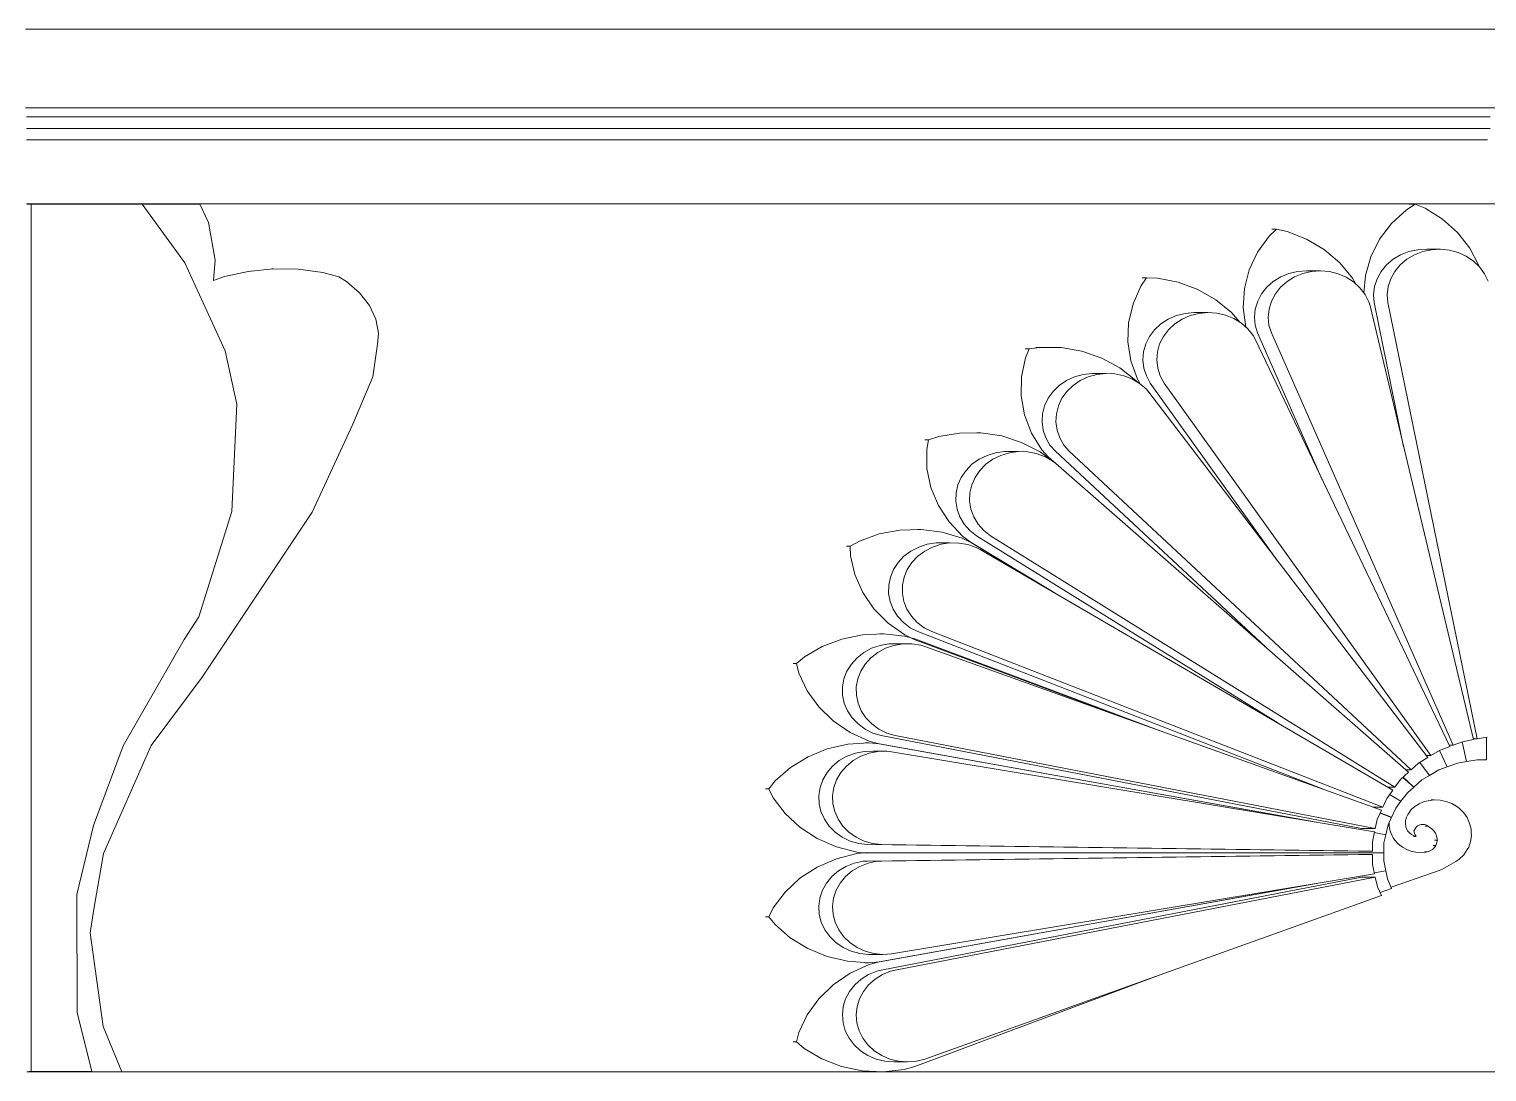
# Model space of a CAD drawing. Header units: millimetres. Extents: x 1177761 to 1329492, y 746793 to 827002.
# Drawn here: x 1194217 to 1194721, y 818865 to 819225 of the extents above; entities that cross this region are included whole.
import ezdxf

# ---------------------------------------------------------------- set-up
doc = ezdxf.new("R2010")
doc.units = ezdxf.units.MM
doc.layers.add('wall', color=5, linetype='Continuous', lineweight=30)

msp = doc.modelspace()

# ---------------------------------------------------------------- linework, layer by layer
at = {"layer": 'wall', "color": 250, "lineweight": 20, "ltscale": 50}
for p, q in [((1194967.55, 819225.33), (1194215.72, 819225.33)), ((1194967.55, 819198.15), (1194215.72, 819198.15)), ((1194216.14, 819194.96), (1194267.11, 819194.96)), ((1194267.11, 819194.96), (1194318.06, 819194.96)), ((1194318.06, 819194.96), (1194368.96, 819194.96)), ((1194368.96, 819194.96), (1194419.8, 819194.96)), ((1194419.8, 819194.96), (1194470.56, 819194.96)), ((1194470.56, 819194.96), (1194521.21, 819194.96)), ((1194521.21, 819194.96), (1194571.73, 819194.96)), ((1194571.73, 819194.96), (1194622.1, 819194.96)), ((1194622.1, 819194.96), (1194672.31, 819194.96)), ((1194672.31, 819194.96), (1194722.32, 819194.96)), ((1194216.14, 819191.01), (1194267.11, 819191.01)), ((1194216.14, 819187.06), (1194267.01, 819187.06)), ((1194267.01, 819187.06), (1194317.86, 819187.06)), ((1194267.11, 819191.01), (1194318.06, 819191.01)), ((1194317.86, 819187.06), (1194368.67, 819187.06)), ((1194318.06, 819191.01), (1194368.96, 819191.01)), ((1194368.67, 819187.06), (1194419.41, 819187.06)), ((1194368.96, 819191.01), (1194419.8, 819191.01)), ((1194419.41, 819187.06), (1194470.07, 819187.06)), ((1194419.8, 819191.01), (1194470.56, 819191.01)), ((1194470.07, 819187.06), (1194520.63, 819187.06)), ((1194470.56, 819191.01), (1194521.21, 819191.01)), ((1194520.63, 819187.06), (1194571.05, 819187.06)), ((1194521.21, 819191.01), (1194571.73, 819191.01)), ((1194571.05, 819187.06), (1194621.33, 819187.06)), ((1194571.73, 819191.01), (1194622.1, 819191.01)), ((1194621.33, 819187.06), (1194671.44, 819187.06)), ((1194622.1, 819191.01), (1194672.31, 819191.01)), ((1194671.44, 819187.06), (1194721.36, 819187.06)), ((1194672.31, 819191.01), (1194722.32, 819191.01)), ((1194216.14, 819164.96), (1194266.67, 819164.96)), ((1194217.34, 819164.83), (1194216.33, 819164.83)), ((1194217.34, 819164.83), (1194217.68, 819164.83)), ((1194217.68, 818864.94), (1194217.68, 819164.83)), ((1194217.68, 819164.83), (1194256.07, 819164.83)), ((1194256.07, 819164.83), (1194276.09, 819164.83)), ((1194256.07, 819164.83), (1194270.81, 819144.56)), ((1194266.67, 819164.96), (1194317.19, 819164.96)), ((1194276.09, 819164.83), (1194278.98, 819158.53)), ((1194317.19, 819164.96), (1194367.66, 819164.96)), ((1194367.66, 819164.96), (1194418.06, 819164.96)), ((1194418.06, 819164.96), (1194468.38, 819164.96)), ((1194468.38, 819164.96), (1194518.6, 819164.96)), ((1194518.6, 819164.96), (1194568.69, 819164.96)), ((1194568.69, 819164.96), (1194618.64, 819164.96)), ((1194618.64, 819164.96), (1194668.41, 819164.96)), ((1194668.41, 819164.96), (1194718, 819164.96)), ((1194693.37, 819162.88), (1194688.23, 819158.14)), ((1194696.36, 819164.81), (1194693.37, 819162.88)), ((1194694.26, 819164.81), (1194696.36, 819164.81)), ((1194699.8, 819163.39), (1194696.36, 819164.81)), ((1194705.84, 819159.64), (1194699.8, 819163.39)), ((1194718, 819164.96), (1194767.38, 819164.96)), ((1194278.98, 819158.53), (1194281.35, 819145.46)), ((1194688.23, 819158.14), (1194684.07, 819152.67)), ((1194711.06, 819155), (1194705.84, 819159.64)), ((1194645.91, 819153.73), (1194641.89, 819148.17)), ((1194648.43, 819156.14), (1194645.91, 819153.73)), ((1194646.8, 819156.14), (1194648.43, 819156.14)), ((1194652.11, 819155.36), (1194648.43, 819156.14)), ((1194658.84, 819152.74), (1194652.11, 819155.36)), ((1194664.97, 819149.11), (1194658.84, 819152.74)), ((1194684.07, 819152.67), (1194681.04, 819146.63)), ((1194715.32, 819149.61), (1194711.06, 819155)), ((1194641.89, 819148.17), (1194639, 819142.07)), ((1194670.3, 819144.57), (1194664.97, 819149.11)), ((1194691.36, 819147.31), (1194688.75, 819145.76)), ((1194694.23, 819148.42), (1194691.36, 819147.31)), ((1194696.14, 819147.31), (1194693.53, 819145.76)), ((1194697.27, 819149.07), (1194694.23, 819148.42)), ((1194699, 819148.42), (1194696.14, 819147.31)), ((1194700.39, 819149.24), (1194697.27, 819149.07)), ((1194702.04, 819149.07), (1194699, 819148.42)), ((1194700.39, 819149.24), (1194705.16, 819149.24)), ((1194705.16, 819149.24), (1194702.04, 819149.07)), ((1194708.26, 819148.91), (1194705.16, 819149.24)), ((1194711.25, 819148.1), (1194708.26, 819148.91)), ((1194714.04, 819146.84), (1194711.25, 819148.1)), ((1194716.55, 819145.15), (1194714.04, 819146.84)), ((1194718.47, 819143.64), (1194715.32, 819149.61)), ((1194270.81, 819144.56), (1194284.76, 819114.1)), ((1194281.35, 819145.46), (1194280.76, 819138.39)), ((1194292.79, 819141.58), (1194301.37, 819142.44)), ((1194300.92, 819142.44), (1194301.37, 819142.44)), ((1194301.37, 819142.44), (1194310.05, 819142.3)), ((1194310.05, 819142.3), (1194318.55, 819141.17)), ((1194639, 819142.07), (1194637.32, 819135.61)), ((1194658.85, 819141.8), (1194655.74, 819141.58)), ((1194658.85, 819141.8), (1194663.63, 819141.8)), ((1194663.63, 819141.8), (1194660.51, 819141.58)), ((1194666.74, 819141.54), (1194663.63, 819141.8)), ((1194674.68, 819139.27), (1194670.3, 819144.57)), ((1194681.04, 819146.63), (1194679.2, 819140.2)), ((1194686.48, 819143.82), (1194684.62, 819141.56)), ((1194688.75, 819145.76), (1194686.48, 819143.82)), ((1194691.26, 819143.82), (1194689.39, 819141.56)), ((1194693.53, 819145.76), (1194691.26, 819143.82)), ((1194718.69, 819143.1), (1194716.55, 819145.15)), ((1194718.61, 819143.18), (1194718.47, 819143.64)), ((1194720.41, 819140.74), (1194718.69, 819143.1)), ((1194280.76, 819138.39), (1194284.56, 819139.76)), ((1194284.56, 819139.76), (1194292.79, 819141.58)), ((1194318.55, 819141.17), (1194324.07, 819139.73)), ((1194324.07, 819139.73), (1194326.8, 819138.06)), ((1194326.8, 819138.06), (1194331.3, 819134.14)), ((1194603.51, 819139.31), (1194601.56, 819136.49)), ((1194602.01, 819139.31), (1194603.51, 819139.31)), ((1194607.29, 819139.18), (1194603.51, 819139.31)), ((1194614.45, 819137.8), (1194607.29, 819139.18)), ((1194621.24, 819135.31), (1194614.45, 819137.8)), ((1194647.31, 819138.09), (1194645.08, 819136.11)), ((1194649.88, 819139.7), (1194647.31, 819138.09)), ((1194652.08, 819138.09), (1194649.86, 819136.11)), ((1194652.72, 819140.87), (1194649.88, 819139.7)), ((1194654.65, 819139.7), (1194652.08, 819138.09)), ((1194655.74, 819141.58), (1194652.72, 819140.87)), ((1194657.49, 819140.87), (1194654.65, 819139.7)), ((1194660.51, 819141.58), (1194657.49, 819140.87)), ((1194669.75, 819140.79), (1194666.74, 819141.54)), ((1194672.57, 819139.58), (1194669.75, 819140.79)), ((1194675.11, 819137.94), (1194672.57, 819139.58)), ((1194675.75, 819137.35), (1194674.68, 819139.27)), ((1194677.3, 819135.93), (1194675.11, 819137.94)), ((1194679.2, 819140.2), (1194678.68, 819134.12)), ((1194683.22, 819139.04), (1194682.32, 819136.33)), ((1194684.62, 819141.56), (1194683.22, 819139.04)), ((1194687.99, 819139.04), (1194687.09, 819136.33)), ((1194689.39, 819141.56), (1194687.99, 819139.04)), ((1194721.65, 819138.15), (1194720.41, 819140.74)), ((1194331.3, 819134.14), (1194334.7, 819129.77)), ((1194601.56, 819136.49), (1194598.81, 819130.34)), ((1194627.45, 819131.79), (1194621.24, 819135.31)), ((1194632.89, 819127.35), (1194627.45, 819131.79)), ((1194637.32, 819135.61), (1194636.91, 819128.99)), ((1194643.27, 819133.82), (1194641.93, 819131.27)), ((1194645.08, 819136.11), (1194643.27, 819133.82)), ((1194648.05, 819133.82), (1194646.71, 819131.27)), ((1194649.86, 819136.11), (1194648.05, 819133.82)), ((1194679.08, 819133.61), (1194677.3, 819135.93)), ((1194680.37, 819131.04), (1194679.08, 819133.61)), ((1194682.32, 819136.33), (1194681.96, 819133.53)), ((1194681.96, 819133.53), (1194682.2, 819130.8)), ((1194687.09, 819136.33), (1194686.73, 819133.53)), ((1194686.73, 819133.53), (1194686.97, 819130.8)), ((1194334.7, 819129.77), (1194336.89, 819125.08)), ((1194598.81, 819130.34), (1194597.28, 819123.85)), ((1194616.81, 819127.07), (1194613.81, 819126.3)), ((1194619.92, 819127.35), (1194616.81, 819127.07)), ((1194621.59, 819127.07), (1194618.58, 819126.3)), ((1194619.92, 819127.35), (1194624.7, 819127.35)), ((1194624.7, 819127.35), (1194621.59, 819127.07)), ((1194627.81, 819127.14), (1194624.7, 819127.35)), ((1194630.84, 819126.45), (1194627.81, 819127.14)), ((1194635.78, 819124), (1194632.89, 819127.35)), ((1194636.91, 819128.99), (1194637.79, 819122.4)), ((1194641.1, 819128.55), (1194640.81, 819125.74)), ((1194641.93, 819131.27), (1194641.1, 819128.55)), ((1194645.88, 819128.55), (1194645.58, 819125.74)), ((1194646.71, 819131.27), (1194645.88, 819128.55)), ((1194680.77, 819129.68), (1194680.37, 819131.04)), ((1194716.56, 818979.7), (1194680.77, 819129.68)), ((1194682.2, 819130.8), (1194692.39, 819080.97)), ((1194686.97, 819130.8), (1194717.84, 818979.93)), ((1194336.89, 819125.08), (1194337.82, 819120.2)), ((1194597.28, 819123.85), (1194597.02, 819117.22)), ((1194608.46, 819123.42), (1194606.28, 819121.4)), ((1194611, 819125.07), (1194608.46, 819123.42)), ((1194613.81, 819126.3), (1194611, 819125.07)), ((1194613.24, 819123.42), (1194611.06, 819121.4)), ((1194615.77, 819125.07), (1194613.24, 819123.42)), ((1194618.58, 819126.3), (1194615.77, 819125.07)), ((1194633.68, 819125.29), (1194630.84, 819126.45)), ((1194636.27, 819123.7), (1194633.68, 819125.29)), ((1194638.5, 819121.73), (1194636.27, 819123.7)), ((1194640.33, 819119.45), (1194638.5, 819121.73)), ((1194640.81, 819125.74), (1194641.06, 819122.93)), ((1194641.06, 819122.93), (1194641.88, 819120.29)), ((1194645.58, 819125.74), (1194645.83, 819122.93)), ((1194645.83, 819122.93), (1194646.65, 819120.29)), ((1194337.82, 819120.2), (1194337.47, 819116.38)), ((1194597.02, 819117.22), (1194598.05, 819110.65)), ((1194603.25, 819116.5), (1194602.48, 819113.76)), ((1194604.53, 819119.07), (1194603.25, 819116.5)), ((1194606.28, 819121.4), (1194604.53, 819119.07)), ((1194608.02, 819116.5), (1194607.25, 819113.76)), ((1194609.3, 819119.07), (1194608.02, 819116.5)), ((1194611.06, 819121.4), (1194609.3, 819119.07)), ((1194641.01, 819118.18), (1194640.33, 819119.45)), ((1194708.33, 818977.32), (1194641.01, 819118.18)), ((1194641.88, 819120.29), (1194664.26, 819069.53)), ((1194646.65, 819120.29), (1194709.49, 818977.75)), ((1194284.76, 819114.1), (1194288.82, 819095.7)), ((1194337.47, 819116.38), (1194335.91, 819105.14)), ((1194561.56, 819111.67), (1194560.19, 819105.15)), ((1194561.48, 819114.77), (1194562.86, 819114.77)), ((1194562.86, 819114.77), (1194561.56, 819111.67)), ((1194566.6, 819115.32), (1194562.86, 819114.77)), ((1194565.21, 819115.32), (1194566.6, 819115.32)), ((1194573.93, 819115.22), (1194566.6, 819115.32)), ((1194581.12, 819113.97), (1194573.93, 819115.22)), ((1194587.97, 819111.62), (1194581.12, 819113.97)), ((1194594.26, 819108.23), (1194587.97, 819111.62)), ((1194602.48, 819113.76), (1194602.25, 819110.95)), ((1194607.25, 819113.76), (1194607.02, 819110.95)), ((1194599.81, 819103.9), (1194594.26, 819108.23)), ((1194598.05, 819110.65), (1194600.32, 819104.34)), ((1194602.25, 819110.95), (1194602.56, 819108.14)), ((1194602.56, 819108.14), (1194603.41, 819105.43)), ((1194607.02, 819110.95), (1194607.33, 819108.14)), ((1194607.33, 819108.14), (1194608.18, 819105.43)), ((1194335.91, 819105.14), (1194328.92, 819088.7)), ((1194560.19, 819105.15), (1194560.09, 819098.52)), ((1194573.28, 819102.13), (1194571.15, 819100.07)), ((1194575.78, 819103.83), (1194573.28, 819102.13)), ((1194578.56, 819105.11), (1194575.78, 819103.83)), ((1194578.06, 819102.13), (1194575.93, 819100.07)), ((1194580.55, 819103.83), (1194578.06, 819102.13)), ((1194581.54, 819105.94), (1194578.56, 819105.11)), ((1194583.33, 819105.11), (1194580.55, 819103.83)), ((1194584.64, 819106.28), (1194581.54, 819105.94)), ((1194586.32, 819105.94), (1194583.33, 819105.11)), ((1194584.64, 819106.28), (1194589.42, 819106.28)), ((1194589.42, 819106.28), (1194586.32, 819105.94)), ((1194592.54, 819106.13), (1194589.42, 819106.28)), ((1194595.58, 819105.5), (1194592.54, 819106.13)), ((1194598.45, 819104.4), (1194595.58, 819105.5)), ((1194601.07, 819102.86), (1194598.45, 819104.4)), ((1194600.36, 819103.28), (1194599.81, 819103.9)), ((1194600.32, 819104.34), (1194601.29, 819102.68)), ((1194603.36, 819100.94), (1194601.07, 819102.86)), ((1194603.41, 819105.43), (1194604.78, 819102.98)), ((1194604.78, 819102.98), (1194648.8, 819041.53)), ((1194608.18, 819105.43), (1194609.56, 819102.98)), ((1194609.56, 819102.98), (1194701.82, 818974.17)), ((1194560.09, 819098.52), (1194561.27, 819091.97)), ((1194569.45, 819097.7), (1194568.23, 819095.1)), ((1194571.15, 819100.07), (1194569.45, 819097.7)), ((1194574.23, 819097.7), (1194573.01, 819095.1)), ((1194575.93, 819100.07), (1194574.23, 819097.7)), ((1194604.3, 819099.81), (1194603.36, 819100.94)), ((1194700.73, 818973.51), (1194604.3, 819099.81)), ((1194288.82, 819095.7), (1194287.12, 819058.51)), ((1194561.27, 819091.97), (1194563.69, 819085.7)), ((1194567.53, 819092.36), (1194567.37, 819089.54)), ((1194568.23, 819095.1), (1194567.53, 819092.36)), ((1194572.3, 819092.36), (1194572.14, 819089.54)), ((1194573.01, 819095.1), (1194572.3, 819092.36)), ((1194328.92, 819088.7), (1194314.91, 819058.36)), ((1194567.37, 819089.54), (1194567.75, 819086.74)), ((1194567.75, 819086.74), (1194568.66, 819084.04)), ((1194572.14, 819089.54), (1194572.52, 819086.74)), ((1194572.52, 819086.74), (1194573.44, 819084.04)), ((1194526.79, 819083.3), (1194528.07, 819083.3)), ((1194528.07, 819083.3), (1194527.47, 819080.03)), ((1194531.62, 819084.5), (1194528.07, 819083.3)), ((1194538.82, 819085.7), (1194531.62, 819084.5)), ((1194546.15, 819085.76), (1194538.82, 819085.7)), ((1194544.81, 819085.76), (1194546.15, 819085.76)), ((1194553.38, 819084.67), (1194546.15, 819085.76)), ((1194560.28, 819082.45), (1194553.38, 819084.67)), ((1194566.66, 819079.19), (1194560.28, 819082.45)), ((1194563.69, 819085.7), (1194567.28, 819079.91)), ((1194568.66, 819084.04), (1194570.08, 819081.53)), ((1194570.08, 819081.53), (1194571.96, 819079.37)), ((1194573.44, 819084.04), (1194574.85, 819081.53)), ((1194574.85, 819081.53), (1194576.73, 819079.37)), ((1194527.47, 819080.03), (1194527.54, 819073.4)), ((1194545.56, 819076.61), (1194543.11, 819074.87)), ((1194548.31, 819077.95), (1194545.56, 819076.61)), ((1194550.34, 819076.61), (1194547.89, 819074.87)), ((1194551.28, 819078.84), (1194548.31, 819077.95)), ((1194553.08, 819077.95), (1194550.34, 819076.61)), ((1194554.36, 819079.25), (1194551.28, 819078.84)), ((1194556.05, 819078.84), (1194553.08, 819077.95)), ((1194554.36, 819079.25), (1194559.14, 819079.25)), ((1194559.14, 819079.25), (1194556.05, 819078.84)), ((1194562.26, 819079.17), (1194559.14, 819079.25)), ((1194565.32, 819078.6), (1194562.26, 819079.17)), ((1194568.22, 819077.56), (1194565.32, 819078.6)), ((1194569.49, 819077.09), (1194566.66, 819079.19)), ((1194567.28, 819079.91), (1194569.6, 819077.34)), ((1194570.88, 819076.08), (1194568.22, 819077.56)), ((1194570.17, 819076.47), (1194569.49, 819077.09)), ((1194569.6, 819077.34), (1194572.07, 819075.11)), ((1194572.05, 819075.14), (1194570.88, 819076.08)), ((1194571.96, 819079.37), (1194646.31, 819010.18)), ((1194576.73, 819079.37), (1194695.02, 818969.28)), ((1194527.54, 819073.4), (1194528.89, 819066.87)), ((1194541.04, 819072.76), (1194539.4, 819070.36)), ((1194543.11, 819074.87), (1194541.04, 819072.76)), ((1194545.81, 819072.76), (1194544.17, 819070.36)), ((1194547.89, 819074.87), (1194545.81, 819072.76)), ((1194694.06, 818968.41), (1194572.05, 819075.14)), ((1194528.89, 819066.87), (1194531.47, 819060.66)), ((1194538.24, 819067.73), (1194537.61, 819064.97)), ((1194539.4, 819070.36), (1194538.24, 819067.73)), ((1194543.02, 819067.73), (1194542.39, 819064.97)), ((1194544.17, 819070.36), (1194543.02, 819067.73)), ((1194537.61, 819064.97), (1194537.52, 819062.15)), ((1194537.52, 819062.15), (1194537.98, 819059.36)), ((1194542.39, 819064.97), (1194542.3, 819062.15)), ((1194542.3, 819062.15), (1194542.75, 819059.36)), ((1194287.12, 819058.51), (1194275.65, 819022.09)), ((1194314.91, 819058.36), (1194276.79, 819001.27)), ((1194531.47, 819060.66), (1194535.21, 819054.95)), ((1194537.98, 819059.36), (1194538.96, 819056.68)), ((1194538.96, 819056.68), (1194540.44, 819054.2)), ((1194542.75, 819059.36), (1194543.73, 819056.68)), ((1194543.73, 819056.68), (1194545.21, 819054.2)), ((1194518.17, 819052.15), (1194510.99, 819050.8)), ((1194525.49, 819052.35), (1194518.17, 819052.15)), ((1194524.21, 819052.35), (1194525.49, 819052.35)), ((1194532.74, 819051.4), (1194525.49, 819052.35)), ((1194539.7, 819049.32), (1194532.74, 819051.4)), ((1194535.21, 819054.95), (1194539.98, 819049.9)), ((1194540.44, 819054.2), (1194542.38, 819051.99)), ((1194542.38, 819051.99), (1194544.69, 819050.2)), ((1194545.21, 819054.2), (1194547.15, 819051.99)), ((1194547.15, 819051.99), (1194549.46, 819050.2)), ((1194499.75, 819046.56), (1194500.97, 819046.56)), ((1194504.19, 819048.35), (1194500.97, 819046.56)), ((1194500.97, 819046.56), (1194501.08, 819043.24)), ((1194510.99, 819050.8), (1194504.19, 819048.35)), ((1194524.69, 819046.27), (1194521.97, 819044.87)), ((1194527.63, 819047.21), (1194524.69, 819046.27)), ((1194529.46, 819046.27), (1194526.74, 819044.87)), ((1194530.71, 819047.68), (1194527.63, 819047.21)), ((1194532.4, 819047.21), (1194529.46, 819046.27)), ((1194530.71, 819047.68), (1194535.48, 819047.68)), ((1194535.48, 819047.68), (1194532.4, 819047.21)), ((1194538.6, 819047.66), (1194535.48, 819047.68)), ((1194541.68, 819047.15), (1194538.6, 819047.66)), ((1194542.93, 819047.75), (1194539.7, 819049.32)), ((1194539.98, 819049.9), (1194542.82, 819047.8)), ((1194544.6, 819046.17), (1194541.68, 819047.15)), ((1194542.82, 819047.8), (1194571.01, 819030.85)), ((1194571.84, 819030.36), (1194542.93, 819047.75)), ((1194545.95, 819045.45), (1194544.6, 819046.17)), ((1194544.69, 819050.2), (1194648.84, 818985.48)), ((1194549.46, 819050.2), (1194689.38, 818963.25)), ((1194501.08, 819043.24), (1194502.59, 819036.74)), ((1194517.54, 819040.93), (1194515.96, 819038.5)), ((1194519.56, 819043.08), (1194517.54, 819040.93)), ((1194521.97, 819044.87), (1194519.56, 819043.08)), ((1194522.31, 819040.93), (1194520.73, 819038.5)), ((1194524.34, 819043.08), (1194522.31, 819040.93)), ((1194526.74, 819044.87), (1194524.34, 819043.08)), ((1194688.66, 818962.27), (1194545.95, 819045.45)), ((1194502.59, 819036.74), (1194505.32, 819030.58)), ((1194514.87, 819035.85), (1194514.3, 819033.08)), ((1194515.96, 819038.5), (1194514.87, 819035.85)), ((1194519.64, 819035.85), (1194519.08, 819033.08)), ((1194520.73, 819038.5), (1194519.64, 819035.85)), ((1194514.3, 819033.08), (1194514.28, 819030.26)), ((1194519.08, 819033.08), (1194519.05, 819030.26)), ((1194505.32, 819030.58), (1194509.19, 819024.94)), ((1194514.28, 819030.26), (1194514.8, 819027.48)), ((1194514.8, 819027.48), (1194515.85, 819024.82)), ((1194519.05, 819030.26), (1194519.57, 819027.48)), ((1194519.57, 819027.48), (1194520.62, 819024.82)), ((1194275.65, 819022.09), (1194270.58, 819014.36)), ((1194509.19, 819024.94), (1194514.08, 819020)), ((1194515.85, 819024.82), (1194517.39, 819022.36)), ((1194517.39, 819022.36), (1194519.38, 819020.19)), ((1194520.62, 819024.82), (1194522.16, 819022.36)), ((1194522.16, 819022.36), (1194524.15, 819020.19)), ((1194505.2, 819015.94), (1194498.06, 819014.46)), ((1194512.52, 819016.27), (1194505.2, 819015.94)), ((1194511.27, 819016.27), (1194512.52, 819016.27)), ((1194519.79, 819015.46), (1194512.52, 819016.27)), ((1194514.08, 819020), (1194519.86, 819015.9)), ((1194519.38, 819020.19), (1194521.76, 819018.36)), ((1194519.86, 819015.9), (1194523.09, 819014.33)), ((1194521.76, 819018.36), (1194524.4, 819017.02)), ((1194524.15, 819020.19), (1194526.53, 819018.36)), ((1194524.4, 819017.02), (1194664.32, 818962.63)), ((1194526.53, 819018.36), (1194529.18, 819017.02)), ((1194529.18, 819017.02), (1194685.18, 818956.38)), ((1194270.58, 819014.36), (1194249.54, 818977.56)), ((1194491.31, 819011.88), (1194485.16, 819008.28)), ((1194498.06, 819014.46), (1194491.31, 819011.88)), ((1194508.4, 819011.27), (1194505.72, 819009.83)), ((1194511.32, 819012.27), (1194508.4, 819011.27)), ((1194513.17, 819011.27), (1194510.49, 819009.83)), ((1194514.39, 819012.8), (1194511.32, 819012.27)), ((1194516.09, 819012.27), (1194513.17, 819011.27)), ((1194517.51, 819012.84), (1194514.39, 819012.8)), ((1194519.16, 819012.8), (1194516.09, 819012.27)), ((1194517.51, 819012.84), (1194522.28, 819012.84)), ((1194522.28, 819012.84), (1194519.16, 819012.8)), ((1194523.29, 819014.49), (1194519.79, 819015.46)), ((1194525.37, 819012.38), (1194522.28, 819012.84)), ((1194523.09, 819014.33), (1194599.17, 818985.99)), ((1194608.22, 818982.75), (1194523.29, 819014.49)), ((1194526.84, 819011.92), (1194525.37, 819012.38)), ((1194684.7, 818955.33), (1194526.84, 819011.92)), ((1194481.22, 819005.96), (1194482.38, 819005.96)), ((1194485.16, 819008.28), (1194482.38, 819005.96)), ((1194482.38, 819005.96), (1194483.21, 819002.72)), ((1194501.38, 819005.8), (1194499.85, 819003.34)), ((1194503.35, 819007.99), (1194501.38, 819005.8)), ((1194505.72, 819009.83), (1194503.35, 819007.99)), ((1194506.15, 819005.8), (1194504.62, 819003.34)), ((1194508.12, 819007.99), (1194506.15, 819005.8)), ((1194510.49, 819009.83), (1194508.12, 819007.99)), ((1194276.79, 819001.27), (1194259.18, 818977.62)), ((1194483.21, 819002.72), (1194486.08, 818996.61)), ((1194498.82, 819000.68), (1194498.32, 818997.89)), ((1194499.85, 819003.34), (1194498.82, 819000.68)), ((1194503.6, 819000.68), (1194503.09, 818997.89)), ((1194504.62, 819003.34), (1194503.6, 819000.68)), ((1194486.08, 818996.61), (1194490.08, 818991.05)), ((1194498.32, 818997.89), (1194498.36, 818995.07)), ((1194503.09, 818997.89), (1194503.14, 818995.07)), ((1194490.08, 818991.05), (1194495.09, 818986.2)), ((1194498.36, 818995.07), (1194498.95, 818992.3)), ((1194498.95, 818992.3), (1194500.05, 818989.66)), ((1194503.14, 818995.07), (1194503.72, 818992.3)), ((1194503.72, 818992.3), (1194504.83, 818989.66)), ((1194495.09, 818986.2), (1194500.96, 818982.2)), ((1194500.05, 818989.66), (1194501.65, 818987.24)), ((1194501.65, 818987.24), (1194503.69, 818985.1)), ((1194504.83, 818989.66), (1194506.42, 818987.24)), ((1194506.42, 818987.24), (1194508.46, 818985.1)), ((1194500.96, 818982.2), (1194507.5, 818979.19)), ((1194503.69, 818985.1), (1194506.11, 818983.32)), ((1194506.11, 818983.32), (1194508.83, 818981.94)), ((1194508.46, 818985.1), (1194510.88, 818983.32)), ((1194508.83, 818981.94), (1194511.72, 818981.09)), ((1194510.88, 818983.32), (1194513.61, 818981.94)), ((1194511.72, 818981.09), (1194677.79, 818948.94)), ((1194513.61, 818981.94), (1194516.49, 818981.09)), ((1194516.49, 818981.09), (1194682.56, 818948.94)), ((1194717.84, 818979.93), (1194721.31, 818980.53)), ((1194721.06, 818972.73), (1194721.05, 818980.49)), ((1194249.54, 818977.56), (1194239.29, 818950.04)), ((1194259.18, 818977.62), (1194242.75, 818940.32)), ((1194493.07, 818976.45), (1194486.39, 818973.74)), ((1194500.18, 818978.07), (1194493.07, 818976.45)), ((1194507.48, 818978.55), (1194500.18, 818978.07)), ((1194505.82, 818975.58), (1194502.76, 818974.99)), ((1194508.94, 818975.68), (1194505.82, 818975.58)), ((1194506.25, 818978.55), (1194507.48, 818978.55)), ((1194511.13, 818978.22), (1194507.48, 818978.55)), ((1194507.5, 818979.19), (1194511.01, 818978.22)), ((1194510.59, 818975.58), (1194507.54, 818974.99)), ((1194508.94, 818975.68), (1194513.71, 818975.68)), ((1194513.71, 818975.68), (1194510.59, 818975.58)), ((1194511.01, 818978.22), (1194662.22, 818951.12)), ((1194662.2, 818951.12), (1194511.13, 818978.22)), ((1194515.26, 818975.48), (1194513.71, 818975.68)), ((1194682.31, 818947.79), (1194515.26, 818975.48)), ((1194701.82, 818974.17), (1194704.77, 818975.93)), ((1194704.77, 818975.93), (1194708.33, 818977.32)), ((1194704.83, 818975.95), (1194707.45, 818970.26)), ((1194707.48, 818970.27), (1194704.86, 818975.96)), ((1194708.12, 818977.75), (1194709.49, 818977.75)), ((1194709.49, 818977.75), (1194712.77, 818978.96)), ((1194714.12, 818972.1), (1194712.61, 818978.9)), ((1194712.77, 818978.96), (1194716.56, 818979.7)), ((1194716.5, 818979.93), (1194717.84, 818979.93)), ((1194486.39, 818973.74), (1194480.32, 818970.03)), ((1194494.9, 818970.55), (1194492.98, 818968.33)), ((1194497.22, 818972.44), (1194494.9, 818970.55)), ((1194499.87, 818973.94), (1194497.22, 818972.44)), ((1194499.67, 818970.55), (1194497.75, 818968.33)), ((1194501.99, 818972.44), (1194499.67, 818970.55)), ((1194502.76, 818974.99), (1194499.87, 818973.94)), ((1194504.64, 818973.94), (1194501.99, 818972.44)), ((1194507.54, 818974.99), (1194504.64, 818973.94)), ((1194695.02, 818969.28), (1194697.54, 818971.53)), ((1194697.54, 818971.53), (1194700.73, 818973.51)), ((1194701.32, 818967.3), (1194697.99, 818971.8)), ((1194700.23, 818974.17), (1194701.82, 818974.17)), ((1194704.6, 818969.19), (1194707.48, 818970.27)), ((1194707.45, 818970.26), (1194711.06, 818971.54)), ((1194711.06, 818971.54), (1194714.12, 818972.1)), ((1194714.12, 818972.1), (1194717.94, 818972.72)), ((1194717.94, 818972.72), (1194721.06, 818972.73)), ((1194475.07, 818965.42), (1194472.85, 818962.64)), ((1194480.32, 818970.03), (1194475.07, 818965.42)), ((1194491.51, 818965.84), (1194490.55, 818963.16)), ((1194492.98, 818968.33), (1194491.51, 818965.84)), ((1194496.28, 818965.84), (1194495.32, 818963.16)), ((1194497.75, 818968.33), (1194496.28, 818965.84)), ((1194689.38, 818963.25), (1194691.36, 818965.89)), ((1194691.36, 818965.89), (1194694.06, 818968.41)), ((1194695.9, 818963.26), (1194692.15, 818966.63)), ((1194692.2, 818966.67), (1194695.93, 818963.3)), ((1194693.06, 818969.28), (1194695.02, 818969.28)), ((1194695.93, 818963.3), (1194698.73, 818965.73)), ((1194698.73, 818965.73), (1194701.32, 818967.3)), ((1194701.33, 818967.3), (1194704.6, 818969.19)), ((1194471.64, 818962.64), (1194472.85, 818962.64)), ((1194472.85, 818962.64), (1194474.36, 818959.62)), ((1194490.55, 818963.16), (1194490.11, 818960.36)), ((1194490.11, 818960.36), (1194490.22, 818957.54)), ((1194495.32, 818963.16), (1194494.89, 818960.36)), ((1194494.89, 818960.36), (1194495, 818957.54)), ((1194686.56, 818959.32), (1194688.66, 818962.27)), ((1194686.97, 818963.25), (1194689.38, 818963.25)), ((1194691.48, 818958.38), (1194687.57, 818960.74)), ((1194691.48, 818958.39), (1194693.7, 818961.27)), ((1194693.7, 818961.27), (1194695.9, 818963.26)), ((1194695.86, 818963.3), (1194695.93, 818963.3)), ((1194474.36, 818959.62), (1194478.49, 818954.13)), ((1194490.22, 818957.54), (1194490.87, 818954.78)), ((1194495, 818957.54), (1194495.65, 818954.78)), ((1194681.77, 818956.38), (1194685.18, 818956.38)), ((1194683.27, 818952.07), (1194684.7, 818955.33)), ((1194685.18, 818956.38), (1194686.56, 818959.32)), ((1194688.2, 818952.82), (1194689.75, 818956.04)), ((1194689.75, 818956.04), (1194691.48, 818958.38)), ((1194695.05, 818955.49), (1194694.15, 818954.31)), ((1194696.29, 818956.6), (1194695.05, 818955.49)), ((1194697.73, 818957.51), (1194696.29, 818956.6)), ((1194699.32, 818958.17), (1194697.73, 818957.51)), ((1194700.17, 818958.37), (1194699.32, 818958.17)), ((1194700.88, 818958.58), (1194700.17, 818958.37)), ((1194702.97, 818958.82), (1194700.88, 818958.58)), ((1194701.98, 818958.82), (1194702.97, 818958.82)), ((1194705.08, 818958.74), (1194702.97, 818958.82)), ((1194707.14, 818958.32), (1194705.08, 818958.74)), ((1194709.09, 818957.59), (1194707.14, 818958.32)), ((1194709.98, 818957.08), (1194709.09, 818957.59)), ((1194709.95, 818957.1), (1194710.03, 818957.1)), ((1194711.74, 818955.88), (1194710.03, 818957.1)), ((1194713.19, 818954.41), (1194711.74, 818955.88)), ((1194239.29, 818950.04), (1194233.44, 818926.11)), ((1194478.49, 818954.13), (1194483.62, 818949.38)), ((1194490.87, 818954.78), (1194492.04, 818952.17)), ((1194492.04, 818952.17), (1194493.7, 818949.78)), ((1194495.65, 818954.78), (1194496.82, 818952.17)), ((1194496.82, 818952.17), (1194498.47, 818949.78)), ((1194682.56, 818948.94), (1194683.27, 818952.07)), ((1194684.25, 818954.29), (1194688.2, 818952.82)), ((1194688.21, 818952.85), (1194684.26, 818954.33)), ((1194686.19, 818946.82), (1194687.02, 818950.25)), ((1194687.02, 818950.25), (1194688.21, 818952.85)), ((1194687.38, 818950.56), (1194687.39, 818951.05)), ((1194687.39, 818949.71), (1194687.38, 818950.56)), ((1194693.08, 818951.75), (1194693.03, 818950.65)), ((1194693.03, 818950.65), (1194693.18, 818949.55)), ((1194693.35, 818952.83), (1194693.08, 818951.75)), ((1194693.82, 818953.85), (1194693.35, 818952.83)), ((1194694.15, 818954.31), (1194693.82, 818953.85)), ((1194697.52, 818950), (1194697.97, 818950.19)), ((1194697.97, 818950.19), (1194698.49, 818950.31)), ((1194698.49, 818950.31), (1194699.03, 818950.35)), ((1194699.03, 818950.35), (1194699.57, 818950.3)), ((1194699.57, 818950.3), (1194700.09, 818950.17)), ((1194700.09, 818950.17), (1194700.58, 818949.95)), ((1194714.34, 818952.73), (1194713.19, 818954.41)), ((1194714.74, 818951.82), (1194714.34, 818952.73)), ((1194715.12, 818951.04), (1194714.74, 818951.82)), ((1194715.71, 818948.81), (1194715.12, 818951.04)), ((1194483.62, 818949.38), (1194489.58, 818945.5)), ((1194489.58, 818945.5), (1194496.19, 818942.62)), ((1194493.7, 818949.78), (1194495.79, 818947.68)), ((1194495.79, 818947.68), (1194498.25, 818945.94)), ((1194498.25, 818945.94), (1194501.01, 818944.62)), ((1194498.47, 818949.78), (1194500.56, 818947.68)), ((1194500.56, 818947.68), (1194503.02, 818945.94)), ((1194503.02, 818945.94), (1194505.78, 818944.62)), ((1194677.79, 818948.94), (1194682.56, 818948.94)), ((1194681.61, 818944.34), (1194682.31, 818947.79)), ((1194686.19, 818946.82), (1194682.25, 818947.52)), ((1194685.59, 818944.05), (1194686.19, 818946.82)), ((1194687.72, 818948.02), (1194687.39, 818949.71)), ((1194688.38, 818946.41), (1194687.72, 818948.02)), ((1194688.83, 818945.71), (1194688.38, 818946.41)), ((1194689.31, 818944.95), (1194688.83, 818945.71)), ((1194693.18, 818949.55), (1194693.53, 818948.6)), ((1194693.53, 818948.6), (1194693.77, 818948.21)), ((1194693.77, 818948.21), (1194694.4, 818947.51)), ((1194694.4, 818947.51), (1194695.16, 818946.92)), ((1194695.16, 818946.92), (1194696.02, 818946.46)), ((1194695.85, 818946.21), (1194696.78, 818946.21)), ((1194695.98, 818948.11), (1194696.04, 818948.31)), ((1194695.99, 818947.82), (1194695.98, 818948.11)), ((1194696.13, 818947.26), (1194695.99, 818947.82)), ((1194696.02, 818946.46), (1194696.78, 818946.21)), ((1194696.04, 818948.31), (1194696.34, 818948.88)), ((1194696.37, 818946.74), (1194696.13, 818947.26)), ((1194696.34, 818948.88), (1194696.74, 818949.39)), ((1194696.71, 818946.26), (1194696.37, 818946.74)), ((1194696.74, 818949.39), (1194697.24, 818949.83)), ((1194697.24, 818949.83), (1194697.52, 818950)), ((1194699.83, 818949.81), (1194700.8, 818949.81)), ((1194700.58, 818949.95), (1194700.8, 818949.81)), ((1194700.8, 818949.81), (1194701.03, 818949.64)), ((1194701.03, 818949.64), (1194702.16, 818948.83)), ((1194702.16, 818948.83), (1194702.82, 818948.18)), ((1194702.82, 818948.18), (1194703.4, 818947.34)), ((1194703.4, 818947.34), (1194703.81, 818946.42)), ((1194703.81, 818946.42), (1194704.04, 818945.44)), ((1194704.04, 818945.44), (1194704.06, 818944.95)), ((1194715.58, 818944.45), (1194715.86, 818946.42)), ((1194715.79, 818947.66), (1194715.71, 818948.81)), ((1194715.86, 818946.42), (1194715.79, 818947.66)), ((1194242.75, 818940.32), (1194239.43, 818921.02)), ((1194496.19, 818942.62), (1194503.26, 818940.82)), ((1194503.26, 818940.3), (1194496.19, 818938.49)), ((1194501.01, 818944.62), (1194503.98, 818943.75)), ((1194503.26, 818940.82), (1194506.91, 818940.48)), ((1194506.91, 818940.63), (1194503.26, 818940.3)), ((1194503.98, 818943.75), (1194506.99, 818943.42)), ((1194505.78, 818944.62), (1194508.75, 818943.75)), ((1194685.51, 818940.57), (1194506.91, 818940.63)), ((1194506.91, 818940.48), (1194685.51, 818940.55)), ((1194506.99, 818943.42), (1194676.81, 818941.15)), ((1194676.81, 818939.97), (1194506.99, 818937.69)), ((1194508.75, 818943.75), (1194511.77, 818943.42)), ((1194511.77, 818943.42), (1194681.58, 818941.15)), ((1194681.58, 818939.97), (1194511.77, 818937.69)), ((1194676.81, 818941.15), (1194681.58, 818941.15)), ((1194676.81, 818939.97), (1194681.58, 818939.97)), ((1194681.58, 818941.15), (1194681.61, 818944.34)), ((1194681.64, 818936.47), (1194681.58, 818939.97)), ((1194685.51, 818940.55), (1194685.59, 818944.05)), ((1194685.51, 818937.75), (1194685.51, 818940.57)), ((1194690.57, 818943.59), (1194689.31, 818944.95)), ((1194692.06, 818942.46), (1194690.57, 818943.59)), ((1194693.75, 818941.57), (1194692.06, 818942.46)), ((1194694.04, 818941.49), (1194693.75, 818941.57)), ((1194694.85, 818941.16), (1194694.04, 818941.49)), ((1194696.57, 818940.76), (1194694.85, 818941.16)), ((1194698.34, 818940.64), (1194696.57, 818940.76)), ((1194700.1, 818940.8), (1194698.34, 818940.64)), ((1194699.63, 818940.93), (1194700.6, 818940.93)), ((1194700.6, 818940.93), (1194700.1, 818940.8)), ((1194700.99, 818941.02), (1194700.6, 818940.93)), ((1194701.74, 818941.33), (1194700.99, 818941.02)), ((1194702.41, 818941.75), (1194701.74, 818941.33)), ((1194703, 818942.27), (1194702.41, 818941.75)), ((1194702.56, 818943.06), (1194703.56, 818943.06)), ((1194703.47, 818942.88), (1194703, 818942.27)), ((1194703.05, 818944.95), (1194704.06, 818944.95)), ((1194703.56, 818943.06), (1194703.47, 818942.88)), ((1194704.06, 818944.95), (1194703.56, 818943.06)), ((1194713.19, 818939.9), (1194714.43, 818941.67)), ((1194714.43, 818941.67), (1194714.93, 818942.56)), ((1194714.93, 818942.56), (1194715.58, 818944.45)), ((1194489.57, 818935.61), (1194483.61, 818931.73)), ((1194496.19, 818938.49), (1194489.57, 818935.61)), ((1194499.52, 818935.85), (1194496.91, 818934.31)), ((1194502.39, 818936.97), (1194499.52, 818935.85)), ((1194504.3, 818935.85), (1194501.69, 818934.31)), ((1194505.43, 818937.61), (1194502.39, 818936.97)), ((1194507.17, 818936.97), (1194504.3, 818935.85)), ((1194506.99, 818937.69), (1194505.43, 818937.61)), ((1194510.21, 818937.61), (1194507.17, 818936.97)), ((1194511.77, 818937.69), (1194510.21, 818937.61)), ((1194682.31, 818933.33), (1194681.64, 818936.47)), ((1194686.19, 818934.3), (1194685.51, 818937.75)), ((1194705.6, 818934.74), (1194710.51, 818937.6)), ((1194710.51, 818937.6), (1194711.5, 818938.27)), ((1194711.5, 818938.27), (1194713.19, 818939.9)), ((1194483.61, 818931.73), (1194478.49, 818926.98)), ((1194492.77, 818930.11), (1194491.36, 818927.59)), ((1194494.64, 818932.37), (1194492.77, 818930.11)), ((1194496.91, 818934.31), (1194494.64, 818932.37)), ((1194497.54, 818930.11), (1194496.14, 818927.59)), ((1194499.41, 818932.37), (1194497.54, 818930.11)), ((1194501.69, 818934.31), (1194499.41, 818932.37)), ((1194662.22, 818930), (1194511.01, 818902.89)), ((1194511.13, 818902.9), (1194662.2, 818930)), ((1194677.79, 818932.17), (1194511.72, 818900.03)), ((1194515.26, 818905.63), (1194682.31, 818933.33)), ((1194682.56, 818932.17), (1194516.49, 818900.03)), ((1194677.79, 818932.17), (1194682.56, 818932.17)), ((1194682.25, 818933.59), (1194686.19, 818934.3)), ((1194683.37, 818928.75), (1194682.56, 818932.17)), ((1194686.8, 818931.54), (1194686.19, 818934.3)), ((1194688.21, 818928.27), (1194686.8, 818931.54)), ((1194688.06, 818928.62), (1194702.72, 818933.69)), ((1194702.72, 818933.69), (1194705.6, 818934.74)), ((1194233.44, 818926.11), (1194233.6, 818885.24)), ((1194478.49, 818926.98), (1194474.36, 818921.49)), ((1194490.46, 818924.89), (1194490.1, 818922.09)), ((1194491.36, 818927.59), (1194490.46, 818924.89)), ((1194495.24, 818924.89), (1194494.87, 818922.09)), ((1194496.14, 818927.59), (1194495.24, 818924.89)), ((1194526.84, 818869.2), (1194684.7, 818925.79)), ((1194684.7, 818925.79), (1194683.37, 818928.75)), ((1194684.25, 818926.79), (1194688.21, 818928.27)), ((1194239.43, 818921.02), (1194238.12, 818912.92)), ((1194474.36, 818921.49), (1194472.85, 818918.47)), ((1194490.1, 818922.09), (1194490.27, 818919.27)), ((1194494.87, 818922.09), (1194495.05, 818919.27)), ((1194471.64, 818918.47), (1194472.85, 818918.47)), ((1194472.85, 818918.47), (1194474.99, 818915.78)), ((1194474.99, 818915.78), (1194480.23, 818911.16)), ((1194490.27, 818919.27), (1194490.99, 818916.53)), ((1194490.99, 818916.53), (1194492.22, 818913.94)), ((1194495.05, 818919.27), (1194495.76, 818916.53)), ((1194495.76, 818916.53), (1194497, 818913.94)), ((1194238.12, 818912.92), (1194242.57, 818880.52)), ((1194480.23, 818911.16), (1194486.28, 818907.42)), ((1194492.22, 818913.94), (1194493.93, 818911.58)), ((1194493.93, 818911.58), (1194496.07, 818909.52)), ((1194497, 818913.94), (1194498.71, 818911.58)), ((1194498.71, 818911.58), (1194500.85, 818909.52)), ((1194486.28, 818907.42), (1194492.96, 818904.7)), ((1194492.96, 818904.7), (1194500.06, 818903.06)), ((1194496.07, 818909.52), (1194498.58, 818907.83)), ((1194498.58, 818907.83), (1194501.36, 818906.56)), ((1194500.85, 818909.52), (1194503.35, 818907.83)), ((1194501.36, 818906.56), (1194504.35, 818905.75)), ((1194503.35, 818907.83), (1194506.14, 818906.56)), ((1194504.35, 818905.75), (1194507.46, 818905.42)), ((1194506.14, 818906.56), (1194509.13, 818905.75)), ((1194507.46, 818905.42), (1194512.23, 818905.42)), ((1194509.13, 818905.75), (1194512.23, 818905.42)), ((1194512.23, 818905.42), (1194515.26, 818905.63)), ((1194500.06, 818903.06), (1194507.36, 818902.56)), ((1194507.5, 818901.92), (1194500.95, 818898.91)), ((1194506.13, 818902.56), (1194507.36, 818902.56)), ((1194507.36, 818902.56), (1194511.13, 818902.9)), ((1194510.21, 818899.67), (1194507.37, 818898.5)), ((1194511.01, 818902.89), (1194507.5, 818901.92)), ((1194511.72, 818900.03), (1194510.21, 818899.67)), ((1194514.98, 818899.67), (1194512.14, 818898.5)), ((1194516.49, 818900.03), (1194514.98, 818899.67)), ((1194495.09, 818894.92), (1194490.08, 818890.06)), ((1194500.95, 818898.91), (1194495.09, 818894.92)), ((1194502.57, 818894.93), (1194500.75, 818892.63)), ((1194504.79, 818896.91), (1194502.57, 818894.93)), ((1194507.37, 818898.5), (1194504.79, 818896.91)), ((1194507.34, 818894.93), (1194505.53, 818892.63)), ((1194509.57, 818896.91), (1194507.34, 818894.93)), ((1194512.14, 818898.5), (1194509.57, 818896.91)), ((1194523.29, 818866.63), (1194608.22, 818898.37)), ((1194490.08, 818890.06), (1194486.08, 818884.5)), ((1194499.41, 818890.09), (1194498.57, 818887.37)), ((1194500.75, 818892.63), (1194499.41, 818890.09)), ((1194504.18, 818890.09), (1194503.35, 818887.37)), ((1194505.53, 818892.63), (1194504.18, 818890.09)), ((1194233.6, 818885.24), (1194238.65, 818865.08)), ((1194486.08, 818884.5), (1194483.21, 818878.39)), ((1194498.57, 818887.37), (1194498.27, 818884.56)), ((1194498.27, 818884.56), (1194498.52, 818881.75)), ((1194503.35, 818887.37), (1194503.05, 818884.56)), ((1194503.05, 818884.56), (1194503.29, 818881.75)), ((1194242.57, 818880.52), (1194249.03, 818864.83)), ((1194498.52, 818881.75), (1194499.3, 818879.02)), ((1194503.29, 818881.75), (1194504.07, 818879.02)), ((1194481.22, 818875.16), (1194482.38, 818875.16)), ((1194483.21, 818878.39), (1194482.38, 818875.16)), ((1194482.38, 818875.16), (1194485.06, 818872.9)), ((1194499.3, 818879.02), (1194500.59, 818876.45)), ((1194500.59, 818876.45), (1194502.36, 818874.12)), ((1194504.07, 818879.02), (1194505.37, 818876.45)), ((1194505.37, 818876.45), (1194507.14, 818874.12)), ((1194485.06, 818872.9), (1194491.2, 818869.29)), ((1194502.36, 818874.12), (1194504.55, 818872.11)), ((1194504.55, 818872.11), (1194507.09, 818870.47)), ((1194507.09, 818870.47), (1194509.91, 818869.26)), ((1194507.14, 818874.12), (1194509.32, 818872.11)), ((1194509.32, 818872.11), (1194511.87, 818870.47)), ((1194511.87, 818870.47), (1194514.68, 818869.26)), ((1194216.17, 818864.83), (1194267.73, 818864.83)), ((1194217, 818864.94), (1194217.68, 818864.94)), ((1194238.65, 818865.08), (1194217.68, 818864.94)), ((1194249.03, 818864.83), (1194217.68, 818864.94)), ((1194267.73, 818864.83), (1194319.28, 818864.83)), ((1194319.28, 818864.83), (1194370.78, 818864.83)), ((1194370.78, 818864.83), (1194422.22, 818864.83)), ((1194422.22, 818864.83), (1194473.57, 818864.83)), ((1194473.57, 818864.83), (1194524.83, 818864.83)), ((1194491.2, 818869.29), (1194497.94, 818866.69)), ((1194497.94, 818866.69), (1194505.08, 818865.19)), ((1194505.08, 818865.19), (1194512.39, 818864.84)), ((1194509.91, 818869.26), (1194512.92, 818868.51)), ((1194512.39, 818864.84), (1194519.67, 818865.63)), ((1194512.92, 818868.51), (1194516.03, 818868.23)), ((1194514.68, 818869.26), (1194517.69, 818868.51)), ((1194516.03, 818868.23), (1194520.8, 818868.23)), ((1194517.69, 818868.51), (1194520.8, 818868.23)), ((1194519.67, 818865.63), (1194523.29, 818866.63)), ((1194520.8, 818868.23), (1194523.92, 818868.46)), ((1194523.92, 818868.46), (1194526.84, 818869.2)), ((1194524.83, 818864.83), (1194575.96, 818864.83)), ((1194575.96, 818864.83), (1194626.95, 818864.83)), ((1194626.95, 818864.83), (1194677.78, 818864.83)), ((1194677.78, 818864.83), (1194728.42, 818864.83))]:
    msp.add_line(p, q, dxfattribs=at)

doc.saveas('drawing.dxf')
